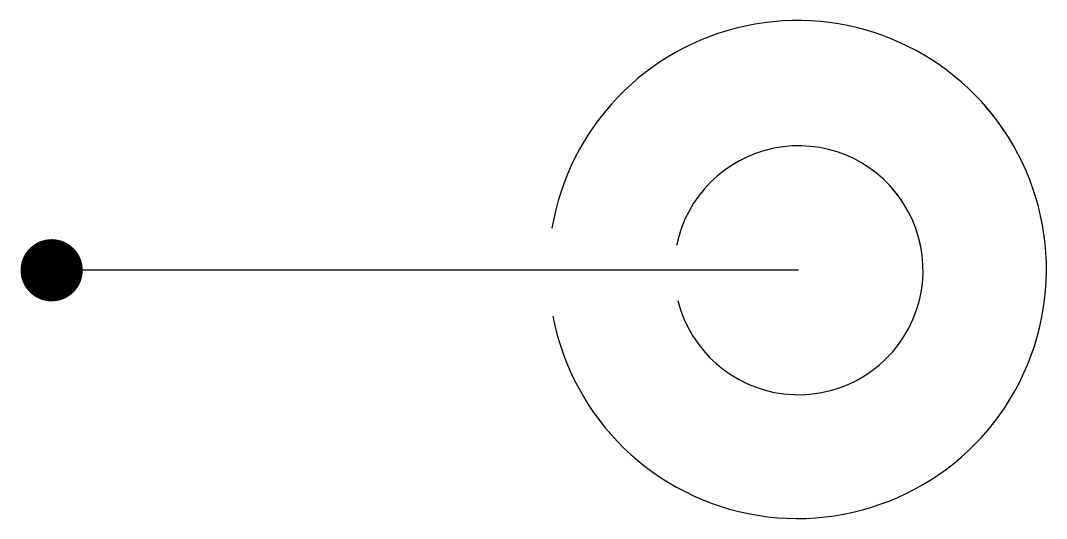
# Model space of a CAD drawing. Extents: x -6.25 to 1.99, y -1.99 to 2.01.
import ezdxf

# ---------------------------------------------------------------- set-up
doc = ezdxf.new("R2010")
doc.units = 0
doc.header["$LTSCALE"] = 1.2
doc.header["$MEASUREMENT"] = 0
doc.layers.get('0').update_dxf_attribs({"linetype": 'CONTINUOUS'})

msp = doc.modelspace()

# ---------------------------------------------------------------- linework, layer by layer
at = {"ltscale": 0.25}
msp.add_line((0, 0), (-6, 0), dxfattribs=at)
at = {"ltscale": 0.25, "const_width": 0.25}
msp.add_lwpolyline([(-6.125, 0, 1), (-5.875, 0, 1)], format="xyb", close=True, dxfattribs=at)
at = {"ltscale": 0.25}
for centre, radius, start, end in [((-0.0086, 0.0061), 2, 33.69007, 170.4816), ((-0.0086, 0.0061), 2, 190.77747, 41.02811), ((0, 0), 1, 34.25534, 168.60119), ((0, 0), 1, 194.13015, 41.32259)]:
    msp.add_arc(centre, radius, start, end, dxfattribs=at)

doc.saveas('drawing.dxf')
